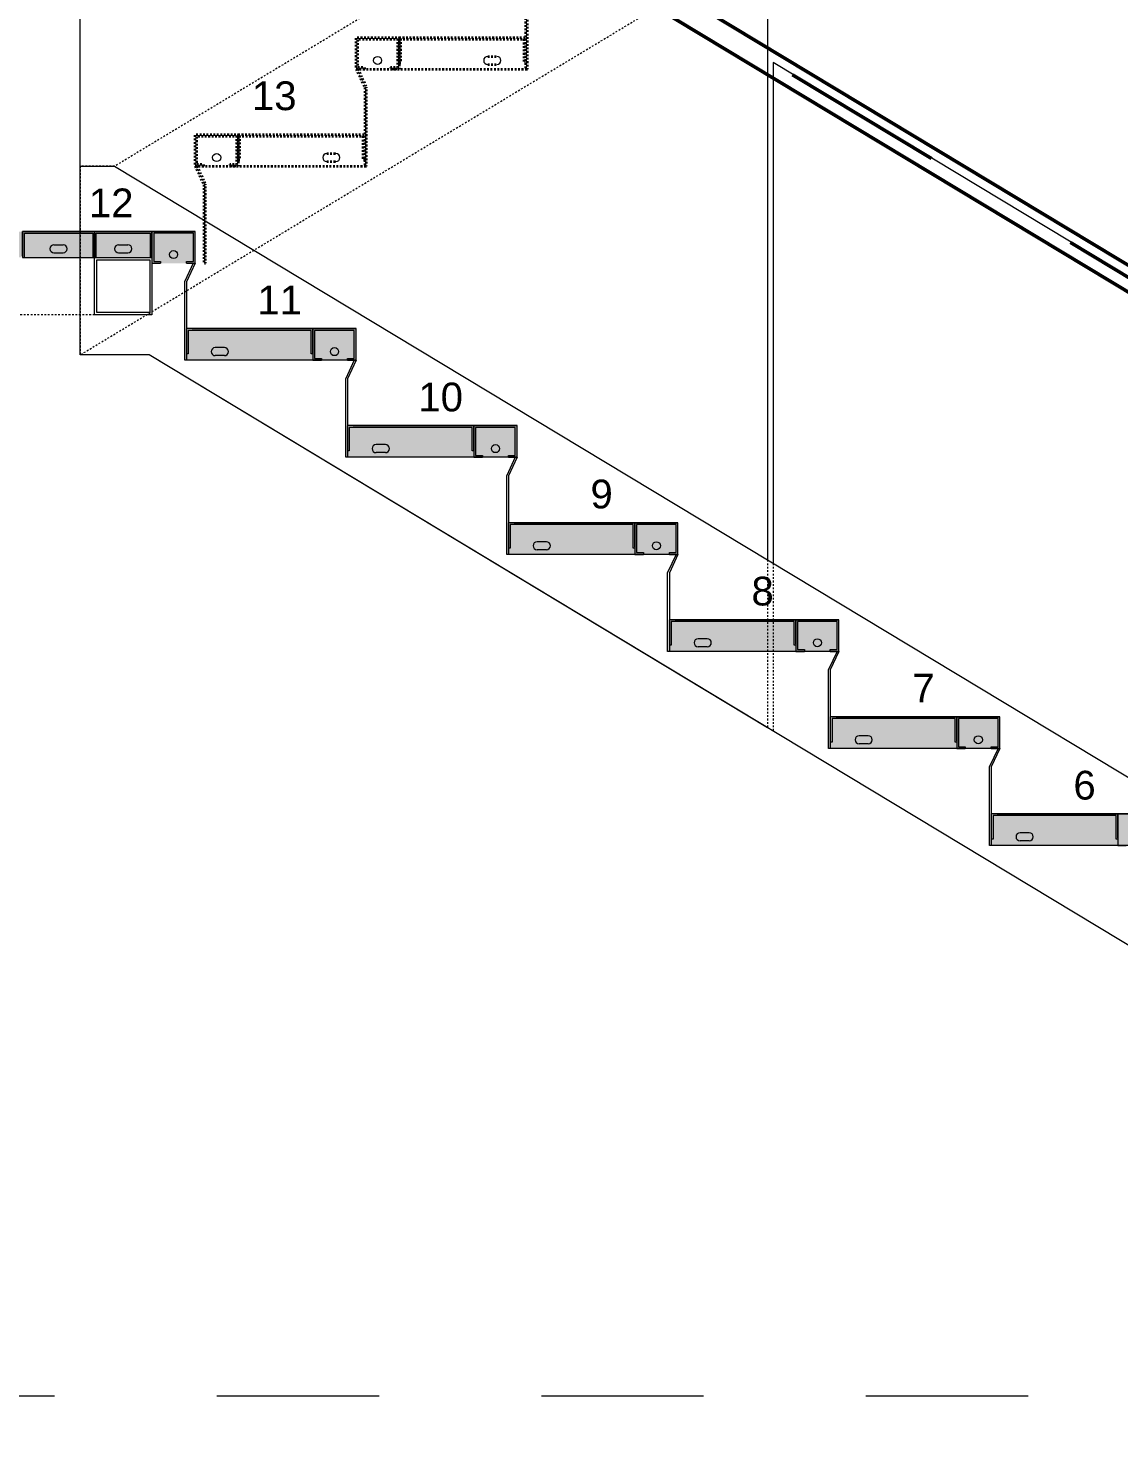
# Model space of a CAD drawing. Header units: millimetres. Extents: x -48147 to 1468943, y -496296 to 18123.
# Drawn here: x 1417504 to 1419400, y -491386 to -488918 of the extents above; entities that cross this region are included whole.
import ezdxf
from ezdxf.enums import TextEntityAlignment as Align

# ---------------------------------------------------------------- set-up
doc = ezdxf.new("R2010")
doc.units = ezdxf.units.MM
doc.header["$MEASUREMENT"] = 0
for name, pattern in [('3MM-HIDDEN', [6, 3, -3]), ('Dashed', [2822.222233, 1411.111116, -1411.111116]), ('Double Dashed', [1093.611073, 529.166651, -211.666656, 141.111112, -211.666656]), ('Wipeout_Contour', [1000, 0, -1000])]:
    doc.linetypes.add(name, pattern=pattern)
for name, color, linetype, lineweight, true_color in [('0_Pen_No__105', 7, 'Continuous', 15, 0xa6a6a6), ('A-230-M_FLOOR.IFC Import_Pen_No__109', 7, 'Continuous', 15, 0xa6a6a6), ('A-230-M_FLOOR.IFC Import_Pen_No__29', 7, 'Continuous', 50, 0x2a2a2a), ('A-30-M_Stair_Pen_No__82', 7, 'Continuous', 20, 0xaaaaaa), ('New_A-15-MG_Structural_Grid_Phase_2_Pen_No__222', 7, 'Continuous', 13, 0x65af33)]:
    doc.layers.add(name, color=color, linetype=linetype, lineweight=lineweight, true_color=true_color)
for name, color, linetype, lineweight in [('A-20-M_Floor_Slab_Pen_No__101', 252, 'Continuous', 15), ('A-20-M_Floor_Slab_Pen_No__121', 255, 'Continuous', 0), ('A-30-M_Stair_Pen_No__1', 7, 'Continuous', 13), ('A-30-M_Stair_Pen_No__22', 8, 'Continuous', 50), ('New_A-25-M_Wall_Int_Pen_No__87', 8, 'Continuous', 20), ('New_A-30-M_Stair_Pen_No__1', 7, 'Continuous', 13), ('New_A-30-M_Stair_Pen_No__141', 255, 'Continuous', 0), ('New_A-30-M_Stair_Pen_No__160', 5, 'Continuous', 200), ('New_A-30-M_Stair_Pen_No__171', 1, 'Continuous', 5), ('New_A-30-M_Stair_Pen_No__192', 7, 'Continuous', 13), ('New_A-30-M_Stair_Pen_No__42', 8, 'Continuous', 35), ('S-280-M_STRUCT_FRAME.IFC Import_Pen_No__1', 7, 'Continuous', 13), ('S-280-M_STRUCT_FRAME.IFC Import_Pen_No__160', 5, 'Continuous', 200)]:
    doc.layers.add(name, color=color, linetype=linetype, lineweight=lineweight)
for name, color, linetype in [('A-230-M_FLOOR.IFC Import', 7, 'Continuous'), ('A-95-P_Drawing', 7, 'Continuous'), ('New_A-15-MG_Structural_Grid_Phase_2', 7, 'Continuous'), ('New_A-25-M_Wall_Int', 7, 'Continuous'), ('New_A-30-M_Stair', 7, 'Continuous'), ('S-280-M_STRUCT_FRAME.IFC Import', 7, 'Continuous')]:
    doc.layers.add(name, color=color, linetype=linetype)
doc.styles.add('GENERATED_STYLE_2', font='')
doc.styles.get('GENERATED_STYLE_2').set_extended_font_data('Swis721 BT')

# ---------------------------------------------------------------- blocks, each defined once
blk = doc.blocks.new('Section Elem_299_1', base_point=(1411454.5, -491295.5))
at = {"color": 254, "linetype": 'Wipeout_Contour', "lineweight": 0, "ltscale": 5994134.799866906}
blk.add_wipeout([(1417521.9, -488370.7), (1415610.4, -488370.7), (1415610.4, -489265.8), (1417521.9, -489265.8)], dxfattribs=at).dxf.layer = 'New_A-30-M_Stair'
at = {"color": 254, "linetype": 'Wipeout_Contour', "lineweight": 0, "ltscale": 6005841.278053512}
blk.add_wipeout([(1419481.9, -489383.2), (1419201.9, -489214.5), (1419201.9, -490109.5), (1419481.9, -490278.3)], dxfattribs=at).dxf.layer = 'New_A-30-M_Stair'
at = {"color": 254, "linetype": 'Wipeout_Contour', "lineweight": 0, "ltscale": 8997743.928284839}
blk.add_wipeout([(1417509.3, -489343.6), (1417507.1, -489349), (1417507.1, -489557.6), (1417521.9, -489557.6), (1417521.9, -489341.4), (1417514.7, -489341.4)], dxfattribs=at).dxf.layer = 'New_A-30-M_Stair'
at = {"color": 254, "linetype": 'Wipeout_Contour', "lineweight": 0, "ltscale": 6006712.930067345}
blk.add_wipeout([(1419201.9, -490343), (1419201.9, -490401.4), (1419481.9, -490570.1), (1419481.9, -490343)], dxfattribs=at).dxf.layer = 'New_A-30-M_Stair'
at = {"color": 254, "linetype": 'Wipeout_Contour', "lineweight": 0, "ltscale": 11995867.35877579}
blk.add_wipeout([(1417521.9, -489265.8), (1417626.9, -489202.5), (1417634.9, -489197.6), (1417634.9, -488356.9), (1417634.9, -488356.8), (1417634.9, -488307.3), (1417798.4, -488204.1), (1417521.9, -488370.7)], dxfattribs=at).dxf.layer = 'New_A-30-M_Stair'
at = {"color": 254, "linetype": 'Wipeout_Contour', "lineweight": 0, "ltscale": 6004562.36819727}
blk.add_wipeout([(1419201.9, -489214.5), (1418921.9, -489045.7), (1418921.9, -489940.8), (1419201.9, -490109.5)], dxfattribs=at).dxf.layer = 'New_A-30-M_Stair'
at = {"color": 254, "linetype": 'Wipeout_Contour', "lineweight": 0, "ltscale": 8998062.202879142}
blk.add_wipeout([(1417577.1, -489341.4), (1417521.9, -489341.4), (1417521.9, -489557.6), (1417626.9, -489494.4), (1417626.9, -489330.5), (1417577.1, -489330.5)], dxfattribs=at).dxf.layer = 'New_A-30-M_Stair'
at = {"layer": 'New_A-30-M_Stair_Pen_No__1', "linetype": 'Continuous'}
blk.add_line((1417507.1, -489557.6), (1417521.9, -489557.6), dxfattribs=at)
at = {"color": 254, "linetype": 'Wipeout_Contour', "lineweight": 0, "ltscale": 6003283.470736679}
blk.add_wipeout([(1418921.9, -489045.7), (1418641.9, -488877), (1418641.9, -489772), (1418921.9, -489940.8)], dxfattribs=at).dxf.layer = 'New_A-30-M_Stair'
at = {"color": 254, "linetype": 'Wipeout_Contour', "lineweight": 0, "ltscale": 6005257.324313316}
blk.add_wipeout([(1419201.9, -489214.5), (1419481.9, -489383.2), (1419481.9, -489383.1), (1419201.9, -489214.4)], dxfattribs=at).dxf.layer = 'New_A-30-M_Stair'
at = {"color": 254, "linetype": 'Wipeout_Contour', "lineweight": 0, "ltscale": 5994721.827886933}
blk.add_wipeout([(1415610.4, -489270.5), (1417521.9, -489270.5), (1417521.9, -489265.8), (1415610.4, -489265.8)], dxfattribs=at).dxf.layer = 'New_A-30-M_Stair'
at = {"color": 254, "linetype": 'Wipeout_Contour', "lineweight": 0, "ltscale": 9009438.499392886}
blk.add_wipeout([(1419201.9, -490174.3), (1419211.9, -490174.3), (1419211.9, -490283), (1419481.9, -490283), (1419481.9, -490278.3), (1419201.9, -490109.5)], dxfattribs=at).dxf.layer = 'New_A-30-M_Stair'
at = {"color": 254, "linetype": 'Wipeout_Contour', "lineweight": 0, "ltscale": 6002004.58567966}
blk.add_wipeout([(1418641.9, -488877), (1418361.9, -488708.2), (1418361.9, -489603.3), (1418641.9, -489772)], dxfattribs=at).dxf.layer = 'New_A-30-M_Stair'
at = {"color": 254, "linetype": 'Wipeout_Contour', "lineweight": 0, "ltscale": 6003978.491334449}
blk.add_wipeout([(1418921.9, -489045.7), (1419201.9, -489214.5), (1419201.9, -489214.4), (1418921.9, -489045.6)], dxfattribs=at).dxf.layer = 'New_A-30-M_Stair'
at = {"color": 254, "linetype": 'Wipeout_Contour', "lineweight": 0, "ltscale": 9007520.009469448}
blk.add_wipeout([(1418921.9, -489940.8), (1418921.9, -490005.5), (1418931.9, -490005.5), (1418931.9, -490114.3), (1419201.9, -490114.3), (1419201.9, -490109.5)], dxfattribs=at).dxf.layer = 'New_A-30-M_Stair'
at = {"color": 254, "linetype": 'Wipeout_Contour', "lineweight": 0, "ltscale": 6005433.905569986}
blk.add_wipeout([(1418921.9, -490174.3), (1418921.9, -490232.6), (1419201.9, -490401.4), (1419201.9, -490174.3)], dxfattribs=at).dxf.layer = 'New_A-30-M_Stair'
at = {"layer": 'New_A-30-M_Stair_Pen_No__160', "linetype": 'Continuous', "lineweight": 0, "true_color": 0x00007f}
for points in [[(1419201.9, -490283), (1419211.9, -490283), (1419211.9, -490174.3), (1419201.9, -490174.3)], [(1419201.9, -490343), (1419481.9, -490343), (1419481.9, -490283), (1419201.9, -490283)]]:
    blk.add_hatch(color=176, dxfattribs=at).paths.add_polyline_path(points)
at = {"layer": 'New_A-30-M_Stair_Pen_No__1', "linetype": 'Continuous'}
for p, q in [((1419481.9, -489383.1), (1419201.9, -489214.4)), ((1419481.9, -490278.3), (1419201.9, -490109.5)), ((1419481.9, -490570.1), (1419201.9, -490401.4))]:
    blk.add_line(p, q, dxfattribs=at)
at = {"layer": 'New_A-30-M_Stair_Pen_No__141', "linetype": 'Continuous'}
for p in [(1419211.9, -490174.3), (1419481.9, -490283)]:
    blk.add_line(p, (1419211.9, -490283), dxfattribs=at)
at = {"layer": 'New_A-30-M_Stair_Pen_No__141', "linetype": 'Continuous', "flags": 128}
for points in [[(1419201.9, -490114.3), (1419201.9, -490174.3), (1419201.9, -490283), (1419201.9, -490343)], [(1419491.9, -490343), (1419481.9, -490343), (1419201.9, -490343)]]:
    blk.add_lwpolyline(points, dxfattribs=at)
at = {"color": 254, "linetype": 'Wipeout_Contour', "lineweight": 0, "ltscale": 6000725.713057533}
blk.add_wipeout([(1418081.9, -489434.5), (1418361.9, -489603.3), (1418361.9, -488708.2), (1418081.9, -488539.5)], dxfattribs=at).dxf.layer = 'New_A-30-M_Stair'
at = {"color": 254, "linetype": 'Wipeout_Contour', "lineweight": 0, "ltscale": 6002699.670785192}
blk.add_wipeout([(1418641.9, -488877), (1418921.9, -489045.7), (1418921.9, -489045.6), (1418641.9, -488876.9)], dxfattribs=at).dxf.layer = 'New_A-30-M_Stair'
at = {"color": 254, "linetype": 'Wipeout_Contour', "lineweight": 0, "ltscale": 9005601.538092155}
blk.add_wipeout([(1418641.9, -489772), (1418641.9, -489836.8), (1418651.9, -489836.8), (1418651.9, -489945.5), (1418921.9, -489945.5), (1418921.9, -489940.8)], dxfattribs=at).dxf.layer = 'New_A-30-M_Stair'
at = {"color": 254, "linetype": 'Wipeout_Contour', "lineweight": 0, "ltscale": 6004154.893417635}
blk.add_wipeout([(1418641.9, -490005.5), (1418641.9, -490063.9), (1418921.9, -490232.6), (1418921.9, -490005.5)], dxfattribs=at).dxf.layer = 'New_A-30-M_Stair'
at = {"layer": 'New_A-30-M_Stair_Pen_No__160', "linetype": 'Continuous', "lineweight": 0, "true_color": 0x00007f}
for points in [[(1418921.9, -490114.3), (1418931.9, -490114.3), (1418931.9, -490005.5), (1418921.9, -490005.5)], [(1418921.9, -490174.3), (1419201.9, -490174.3), (1419201.9, -490114.3), (1418921.9, -490114.3)]]:
    blk.add_hatch(color=176, dxfattribs=at).paths.add_polyline_path(points)
at = {"layer": 'New_A-30-M_Stair_Pen_No__1', "linetype": 'Continuous'}
for p, q in [((1418921.9, -489045.6), (1418641.9, -488876.9)), ((1419201.9, -489214.4), (1418921.9, -489045.6)), ((1419201.9, -490109.5), (1418921.9, -489940.8)), ((1419201.9, -490401.4), (1418921.9, -490232.6))]:
    blk.add_line(p, q, dxfattribs=at)
at = {"layer": 'New_A-30-M_Stair_Pen_No__141', "linetype": 'Continuous'}
for p in [(1418931.9, -490005.5), (1419201.9, -490114.3)]:
    blk.add_line(p, (1418931.9, -490114.3), dxfattribs=at)
at = {"layer": 'New_A-30-M_Stair_Pen_No__141', "linetype": 'Continuous', "flags": 128}
for points in [[(1418921.9, -489945.5), (1418921.9, -490005.5), (1418921.9, -490114.3), (1418921.9, -490174.3)], [(1419211.9, -490174.3), (1419201.9, -490174.3), (1418921.9, -490174.3)]]:
    blk.add_lwpolyline(points, dxfattribs=at)
at = {"color": 254, "linetype": 'Wipeout_Contour', "lineweight": 0, "ltscale": 5999446.852808069}
blk.add_wipeout([(1418081.9, -488539.5), (1417801.9, -488370.7), (1417801.9, -489265.8), (1418081.9, -489434.5)], dxfattribs=at).dxf.layer = 'New_A-30-M_Stair'
at = {"color": 254, "linetype": 'Wipeout_Contour', "lineweight": 0, "ltscale": 9003683.085272852}
blk.add_wipeout([(1418361.9, -489668), (1418371.9, -489668), (1418371.9, -489776.8), (1418641.9, -489776.8), (1418641.9, -489772), (1418361.9, -489603.3)], dxfattribs=at).dxf.layer = 'New_A-30-M_Stair'
at = {"color": 254, "linetype": 'Wipeout_Contour', "lineweight": 0, "ltscale": 6002875.893618182}
blk.add_wipeout([(1418361.9, -489836.8), (1418361.9, -489895.1), (1418641.9, -490063.9), (1418641.9, -489836.8)], dxfattribs=at).dxf.layer = 'New_A-30-M_Stair'
at = {"layer": 'New_A-30-M_Stair_Pen_No__160', "linetype": 'Continuous', "lineweight": 0, "true_color": 0x00007f}
for points in [[(1418641.9, -489945.5), (1418651.9, -489945.5), (1418651.9, -489836.8), (1418641.9, -489836.8)], [(1418641.9, -490005.5), (1418921.9, -490005.5), (1418921.9, -489945.5), (1418641.9, -489945.5)]]:
    blk.add_hatch(color=176, dxfattribs=at).paths.add_polyline_path(points)
at = {"layer": 'New_A-30-M_Stair_Pen_No__1', "linetype": 'Continuous'}
for p, q in [((1418921.9, -489940.8), (1418641.9, -489772)), ((1418921.9, -490232.6), (1418641.9, -490063.9))]:
    blk.add_line(p, q, dxfattribs=at)
at = {"layer": 'New_A-30-M_Stair_Pen_No__141', "linetype": 'Continuous'}
for p in [(1418651.9, -489836.8), (1418921.9, -489945.5)]:
    blk.add_line(p, (1418651.9, -489945.5), dxfattribs=at)
at = {"layer": 'New_A-30-M_Stair_Pen_No__141', "linetype": 'Continuous', "flags": 128}
for points in [[(1418641.9, -489776.8), (1418641.9, -489836.8), (1418641.9, -489945.5), (1418641.9, -490005.5)], [(1418931.9, -490005.5), (1418921.9, -490005.5), (1418641.9, -490005.5)]]:
    blk.add_lwpolyline(points, dxfattribs=at)
at = {"color": 254, "linetype": 'Wipeout_Contour', "lineweight": 0, "ltscale": 5998526.410438105}
blk.add_wipeout([(1417653.3, -489265.8), (1417801.9, -489265.8), (1417801.9, -488370.7), (1417653.3, -488370.7)], dxfattribs=at).dxf.layer = 'New_A-30-M_Stair'
at = {"color": 254, "linetype": 'Wipeout_Contour', "lineweight": 0, "ltscale": 9001764.651007919}
blk.add_wipeout([(1418081.9, -489499.3), (1418091.9, -489499.3), (1418091.9, -489608), (1418361.9, -489608), (1418361.9, -489603.3), (1418081.9, -489434.5)], dxfattribs=at).dxf.layer = 'New_A-30-M_Stair'
at = {"color": 254, "linetype": 'Wipeout_Contour', "lineweight": 0, "ltscale": 6001596.906192219}
blk.add_wipeout([(1418081.9, -489668), (1418081.9, -489726.4), (1418361.9, -489895.1), (1418361.9, -489668)], dxfattribs=at).dxf.layer = 'New_A-30-M_Stair'
at = {"layer": 'New_A-30-M_Stair_Pen_No__160', "linetype": 'Continuous', "lineweight": 0, "true_color": 0x00007f}
for points in [[(1418361.9, -489776.8), (1418371.9, -489776.8), (1418371.9, -489668), (1418361.9, -489668)], [(1418361.9, -489836.8), (1418641.9, -489836.8), (1418641.9, -489776.8), (1418361.9, -489776.8)]]:
    blk.add_hatch(color=176, dxfattribs=at).paths.add_polyline_path(points)
at = {"layer": 'New_A-30-M_Stair_Pen_No__1', "linetype": 'Continuous'}
for p, q in [((1418641.9, -489772), (1418361.9, -489603.3)), ((1418641.9, -490063.9), (1418361.9, -489895.1))]:
    blk.add_line(p, q, dxfattribs=at)
at = {"layer": 'New_A-30-M_Stair_Pen_No__141', "linetype": 'Continuous'}
for p in [(1418371.9, -489668), (1418641.9, -489776.8)]:
    blk.add_line(p, (1418371.9, -489776.8), dxfattribs=at)
at = {"layer": 'New_A-30-M_Stair_Pen_No__141', "linetype": 'Continuous', "flags": 128}
for points in [[(1418361.9, -489608), (1418361.9, -489668), (1418361.9, -489776.8), (1418361.9, -489836.8)], [(1418651.9, -489836.8), (1418641.9, -489836.8), (1418361.9, -489836.8)]]:
    blk.add_lwpolyline(points, dxfattribs=at)
at = {"color": 254, "linetype": 'Wipeout_Contour', "lineweight": 0, "ltscale": 7497906.793094684}
blk.add_wipeout([(1417634.9, -489251.9), (1417651.3, -489265.8), (1417653.3, -489265.8), (1417653.3, -488370.7), (1417634.9, -488356.9)], dxfattribs=at).dxf.layer = 'New_A-30-M_Stair'
at = {"color": 254, "linetype": 'Wipeout_Contour', "lineweight": 0, "ltscale": 8999846.23531139}
blk.add_wipeout([(1417801.9, -489265.8), (1417801.9, -489330.5), (1417811.9, -489330.5), (1417811.9, -489439.3), (1418081.9, -489439.3), (1418081.9, -489434.5)], dxfattribs=at).dxf.layer = 'New_A-30-M_Stair'
at = {"color": 254, "linetype": 'Wipeout_Contour', "lineweight": 0, "ltscale": 6000317.931109568}
blk.add_wipeout([(1417801.9, -489499.3), (1417801.9, -489557.6), (1418081.9, -489726.4), (1418081.9, -489499.3)], dxfattribs=at).dxf.layer = 'New_A-30-M_Stair'
at = {"layer": 'New_A-30-M_Stair_Pen_No__160', "linetype": 'Continuous', "lineweight": 0, "true_color": 0x00007f}
for points in [[(1418081.9, -489608), (1418091.9, -489608), (1418091.9, -489499.3), (1418081.9, -489499.3)], [(1418081.9, -489668), (1418361.9, -489668), (1418361.9, -489608), (1418081.9, -489608)]]:
    blk.add_hatch(color=176, dxfattribs=at).paths.add_polyline_path(points)
at = {"layer": 'New_A-30-M_Stair_Pen_No__1', "linetype": 'Continuous'}
for p, q in [((1418361.9, -489603.3), (1418081.9, -489434.5)), ((1418361.9, -489895.1), (1418081.9, -489726.4))]:
    blk.add_line(p, q, dxfattribs=at)
at = {"layer": 'New_A-30-M_Stair_Pen_No__141', "linetype": 'Continuous'}
for p in [(1418091.9, -489499.3), (1418361.9, -489608)]:
    blk.add_line(p, (1418091.9, -489608), dxfattribs=at)
at = {"layer": 'New_A-30-M_Stair_Pen_No__141', "linetype": 'Continuous', "flags": 128}
for points in [[(1418081.9, -489439.3), (1418081.9, -489499.3), (1418081.9, -489608), (1418081.9, -489668)], [(1418371.9, -489668), (1418361.9, -489668), (1418081.9, -489668)]]:
    blk.add_lwpolyline(points, dxfattribs=at)
at = {"color": 254, "linetype": 'Wipeout_Contour', "lineweight": 0, "ltscale": 7498190.816415628}
blk.add_wipeout([(1417521.9, -489265.8), (1417521.9, -489270.5), (1417626.9, -489270.5), (1417626.9, -489251.9), (1417626.9, -489202.5)], dxfattribs=at).dxf.layer = 'New_A-30-M_Stair'
at = {"color": 254, "linetype": 'Wipeout_Contour', "lineweight": 0, "ltscale": 5999106.627694636}
blk.add_wipeout([(1417649.9, -489265.8), (1417649.9, -489270.5), (1417801.9, -489270.5), (1417801.9, -489265.8)], dxfattribs=at).dxf.layer = 'New_A-30-M_Stair'
at = {"color": 254, "linetype": 'Wipeout_Contour', "lineweight": 0, "ltscale": 5999336.272249101}
blk.add_wipeout([(1417649.9, -489557.6), (1417801.9, -489557.6), (1417801.9, -489330.5), (1417649.9, -489330.5)], dxfattribs=at).dxf.layer = 'New_A-30-M_Stair'
at = {"layer": 'New_A-30-M_Stair_Pen_No__160', "linetype": 'Continuous', "lineweight": 0, "true_color": 0x00007f}
for points in [[(1417801.9, -489439.3), (1417811.9, -489439.3), (1417811.9, -489330.5), (1417801.9, -489330.5)], [(1417801.9, -489499.3), (1418081.9, -489499.3), (1418081.9, -489439.3), (1417801.9, -489439.3)]]:
    blk.add_hatch(color=176, dxfattribs=at).paths.add_polyline_path(points)
at = {"layer": 'New_A-30-M_Stair_Pen_No__1', "linetype": 'Continuous'}
for p, q in [((1415610.4, -489265.8), (1417521.9, -489265.8)), ((1418081.9, -489434.5), (1417801.9, -489265.8)), ((1418081.9, -489726.4), (1417801.9, -489557.6))]:
    blk.add_line(p, q, dxfattribs=at)
at = {"layer": 'New_A-30-M_Stair_Pen_No__141', "linetype": 'Continuous'}
for p in [(1417811.9, -489330.5), (1418081.9, -489439.3)]:
    blk.add_line(p, (1417811.9, -489439.3), dxfattribs=at)
at = {"layer": 'New_A-30-M_Stair_Pen_No__141', "linetype": 'Continuous', "flags": 128}
for points in [[(1417801.9, -489270.5), (1417801.9, -489330.5), (1417801.9, -489439.3), (1417801.9, -489499.3)], [(1418091.9, -489499.3), (1418081.9, -489499.3), (1417801.9, -489499.3)]]:
    blk.add_lwpolyline(points, dxfattribs=at)
at = {"color": 254, "linetype": 'Wipeout_Contour', "lineweight": 0, "ltscale": 4499068.495898591}
blk.add_wipeout([(1417651.3, -489265.8), (1417634.9, -489251.9), (1417626.9, -489251.9)], dxfattribs=at).dxf.layer = 'New_A-30-M_Stair'
at = {"color": 254, "linetype": 'Wipeout_Contour', "lineweight": 0, "ltscale": 5999000.889221357}
blk.add_wipeout([(1417626.9, -489543.8), (1417649.9, -489557.6), (1417649.9, -489330.5), (1417626.9, -489330.5)], dxfattribs=at).dxf.layer = 'New_A-30-M_Stair'
at = {"layer": 'New_A-30-M_Stair_Pen_No__1', "linetype": 'Continuous'}
for p, q in [((1417626.9, -489543.8), (1417626.9, -489330.5)), ((1417521.9, -489557.6), (1417626.9, -489494.4)), ((1417649.9, -489557.6), (1417626.9, -489543.8)), ((1417801.9, -489557.6), (1417649.9, -489557.6))]:
    blk.add_line(p, q, dxfattribs=at)
at = {"layer": 'New_A-30-M_Stair_Pen_No__141', "linetype": 'Continuous', "flags": 128}
blk.add_lwpolyline([(1417811.9, -489330.5), (1417801.9, -489330.5), (1417577.1, -489330.5)], dxfattribs=at)
at = {"color": 254, "linetype": 'Wipeout_Contour', "lineweight": 0, "ltscale": 4499086.945975622}
blk.add_wipeout([(1417651.3, -489265.8), (1417626.9, -489251.9), (1417649.9, -489265.8)], dxfattribs=at).dxf.layer = 'New_A-30-M_Stair'
at = {"color": 254, "linetype": 'Wipeout_Contour', "lineweight": 0, "ltscale": 5998771.493933413}
blk.add_wipeout([(1417649.9, -489265.8), (1417626.9, -489251.9), (1417626.9, -489270.5), (1417649.9, -489270.5)], dxfattribs=at).dxf.layer = 'New_A-30-M_Stair'
at = {"layer": 'New_A-30-M_Stair_Pen_No__160', "linetype": 'Continuous', "lineweight": 0, "true_color": 0x00007f}
blk.add_hatch(color=176, dxfattribs=at).paths.add_polyline_path([(1415601.9, -489330.5), (1417801.9, -489330.5), (1417801.9, -489270.5), (1415601.9, -489270.5)])
at = {"layer": 'New_A-30-M_Stair_Pen_No__1', "linetype": 'Continuous'}
blk.add_line((1417801.9, -489265.8), (1417649.9, -489265.8), dxfattribs=at)
at = {"layer": 'New_A-30-M_Stair_Pen_No__141', "linetype": 'Continuous'}
blk.add_line((1417801.9, -489270.5), (1415601.9, -489270.5), dxfattribs=at)
at = {"color": 254, "linetype": 'Wipeout_Contour', "lineweight": 0, "ltscale": 4499015.56033836}
blk.add_wipeout([(1417634.9, -489251.9), (1417634.9, -489202.5), (1417626.9, -489202.5)], dxfattribs=at).dxf.layer = 'New_A-30-M_Stair'
at = {"color": 254, "linetype": 'Wipeout_Contour', "lineweight": 0, "ltscale": 4499025.391419305}
blk.add_wipeout([(1417634.9, -489251.9), (1417626.9, -489202.5), (1417626.9, -489251.9)], dxfattribs=at).dxf.layer = 'New_A-30-M_Stair'
at = {"layer": 'New_A-30-M_Stair_Pen_No__1', "linetype": 'Continuous'}
for p, q in [((1417649.9, -489265.8), (1417626.9, -489251.9)), ((1417626.9, -489270.5), (1417626.9, -489251.9)), ((1417651.3, -489265.8), (1417634.9, -489251.9))]:
    blk.add_line(p, q, dxfattribs=at)
at = {"color": 254, "linetype": 'Wipeout_Contour', "lineweight": 0, "ltscale": 4498998.1920346}
blk.add_wipeout([(1417626.9, -489202.5), (1417634.9, -489202.5), (1417634.9, -489197.6)], dxfattribs=at).dxf.layer = 'New_A-30-M_Stair'
at = {"layer": 'New_A-30-M_Stair_Pen_No__1', "linetype": 'Continuous'}
for p, q in [((1417634.9, -489251.9), (1417634.9, -488356.9)), ((1417521.9, -489265.8), (1417626.9, -489202.5)), ((1417626.9, -489202.5), (1417634.9, -489197.6)), ((1417626.9, -489251.9), (1417626.9, -489202.5))]:
    blk.add_line(p, q, dxfattribs=at)
blk = doc.blocks.new('Section Elem_472_1', base_point=(1411454.5, -491295.5))
at = {"color": 254, "linetype": 'Wipeout_Contour', "lineweight": 0, "ltscale": 29991760.75003317}
blk.add_wipeout([(1415610.4, -491295.5), (1417801.9, -491295.5), (1417801.9, -489557.6), (1417649.9, -489557.6), (1417626.9, -489543.8), (1417626.9, -489494.4), (1417521.9, -489557.6), (1417507.1, -489557.6), (1417507.1, -489568), (1417509.3, -489573.4), (1417514.7, -489575.6), (1417577.1, -489575.6), (1417577.1, -489586.5), (1417430.7, -489586.5), (1417430.7, -489575.6), (1417493.2, -489575.6), (1417498.5, -489573.4), (1417500.8, -489568), (1417500.8, -489557.6), (1415610.4, -489557.6)], dxfattribs=at).dxf.layer = 'New_A-25-M_Wall_Int'
at = {"layer": 'New_A-25-M_Wall_Int_Pen_No__87', "linetype": 'Continuous'}
blk.add_line((1417801.9, -489557.6), (1417801.9, -491295.5), dxfattribs=at)
blk = doc.blocks.new('Section Elem_506_1', base_point=(1411454.5, -491295.5))
at = {"color": 254, "linetype": 'Wipeout_Contour', "lineweight": 0, "ltscale": 4503690.686686108}
blk.add_wipeout([(1420685.5, -491295.5), (1417801.9, -489557.6), (1417801.9, -491295.5)], dxfattribs=at).dxf.layer = 'New_A-25-M_Wall_Int'
at = {"color": 254, "linetype": 'Wipeout_Contour', "lineweight": 0, "ltscale": 18038000.64967246}
blk.add_wipeout([(1418910.9, -488720.5), (1418646.7, -488879.8), (1420956.9, -490272.1), (1420956.9, -490272.2), (1420956.9, -491171.9), (1420956.9, -491172), (1420881.9, -491126.8), (1420881.9, -491186.8), (1420891.9, -491186.8), (1420891.9, -491295.5), (1422974.6, -491295.5), (1422974.6, -488720.5)], dxfattribs=at).dxf.layer = 'New_A-25-M_Wall_Int'
blk = doc.blocks.new('Section Elem_677_1', base_point=(1411454.5, -491295.5))
at = {"layer": 'S-280-M_STRUCT_FRAME.IFC Import_Pen_No__160', "linetype": 'Continuous', "lineweight": 0, "true_color": 0x00007f}
blk.add_hatch(color=176, dxfattribs=at).paths.add_polyline_path([(1417430.7, -489586.5), (1417577.1, -489586.5), (1417577.1, -489575.6), (1417514.7, -489575.6), (1417509.3, -489573.4), (1417507.1, -489568), (1417507.1, -489349), (1417509.3, -489343.6), (1417514.7, -489341.4), (1417577.1, -489341.4), (1417577.1, -489330.5), (1417430.7, -489330.5), (1417430.7, -489341.4), (1417493.2, -489341.4), (1417498.5, -489343.6), (1417500.8, -489349), (1417500.8, -489568), (1417498.5, -489573.4), (1417493.2, -489575.6), (1417430.7, -489575.6)])
at = {"layer": 'S-280-M_STRUCT_FRAME.IFC Import_Pen_No__1', "linetype": 'Continuous'}
for p, q in [((1417430.7, -489330.5), (1417430.7, -489341.4)), ((1417577.1, -489330.5), (1417430.7, -489330.5)), ((1417577.1, -489330.5), (1417577.1, -489341.4)), ((1417430.7, -489575.6), (1417430.7, -489586.5)), ((1417577.1, -489575.6), (1417577.1, -489586.5)), ((1417577.1, -489586.5), (1417430.7, -489586.5))]:
    blk.add_line(p, q, dxfattribs=at)
at = {"layer": 'S-280-M_STRUCT_FRAME.IFC Import_Pen_No__1', "linetype": 'Continuous', "flags": 128}
for points in [[(1417498.5, -489343.6), (1417493.2, -489341.4), (1417430.7, -489341.4)], [(1417498.5, -489343.6), (1417500.8, -489349), (1417500.8, -489568), (1417498.5, -489573.4)], [(1417509.3, -489343.6), (1417507.1, -489349), (1417507.1, -489568), (1417509.3, -489573.4)], [(1417577.1, -489341.4), (1417514.7, -489341.4), (1417509.3, -489343.6)], [(1417498.5, -489573.4), (1417493.2, -489575.6), (1417430.7, -489575.6)], [(1417509.3, -489573.4), (1417514.7, -489575.6), (1417577.1, -489575.6)]]:
    blk.add_lwpolyline(points, dxfattribs=at)
blk = doc.blocks.new('Section Elem_704_1', base_point=(1411454.5, -491295.5))
at = {"color": 254, "linetype": 'Wipeout_Contour', "lineweight": 0, "ltscale": 6016669.249559595}
blk.add_wipeout([(1431681.6, -491545.5), (1431681.6, -491295.5), (1411566.1, -491295.5), (1411566.1, -491545.5)], dxfattribs=at).dxf.layer = 'A-230-M_FLOOR.IFC Import'
at = {"layer": 'A-230-M_FLOOR.IFC Import_Pen_No__109', "linetype": 'Continuous'}
h = blk.add_hatch(dxfattribs=at)
h.set_pattern_fill('Lightweight_Concrete_0001', color=256, style=0, pattern_type=2)
h.set_pattern_definition([(0, (1411454.5, -491295.5), (0, 779.423), [48.75, -401.25]), (0, (1411679.5, -490905.8), (0, 779.423), [48.75, -401.25]), (60, (1411454.5, -491295.5), (-675, 389.71), [48.75, -401.25]), (60, (1411904.5, -491295.5), (-675, 389.71), [48.75, -401.25]), (120, (1411503.2, -491295.5), (675, 389.71), [48.75, -401.25]), (120, (1411953.2, -491295.5), (675, 389.71), [48.75, -401.25]), (0, (1411454.48, -491220.52), (0, 150), [0, -150, 0, -225]), (45, (1411529.48, -491220.52), (-106.066, 106.066), [0, -112.5, 0, -187.5])])
h.paths.add_polyline_path([(1431681.6, -491545.5), (1431681.6, -491295.5), (1411566.1, -491295.5), (1411566.1, -491545.5)])
at = {"layer": 'A-230-M_FLOOR.IFC Import_Pen_No__29', "linetype": 'Continuous'}
blk.add_line((1420881.9, -491295.5), (1415593.9, -491295.5), dxfattribs=at)
blk = doc.blocks.new('Standard grid marker[3]_1', base_point=(1418282.9, -469890.9))
at = {"layer": 'New_A-15-MG_Structural_Grid_Phase_2_Pen_No__222', "linetype": 'Double Dashed'}
blk.add_line((1418282.9, -470890.9), (1418282.9, -494295.5), dxfattribs=at)
at = {"layer": 'New_A-15-MG_Structural_Grid_Phase_2_Pen_No__222', "style": 'GENERATED_STYLE_2'}
for tag, p in [('AC_MarkerText_1_0', (1418282.9, -469354.1)), ('AC_MarkerText_1_1', (1418282.9, -495758.7))]:
    blk.add_attdef(tag, text='', height=350, rotation=360, dxfattribs=at).set_placement(p, align=Align.MIDDLE_CENTER)
blk = doc.blocks.new('S-34 Building Section_STORY_MARKER', base_point=(1411454.5, -491295.5))
at = {"layer": '0_Pen_No__105', "linetype": 'Dashed', "ltscale": 0.2}
blk.add_line((1387916.2, -491295.5), (1445948.4, -491295.5), dxfattribs=at)

msp = doc.modelspace()

# ---------------------------------------------------------------- block references
at = {"layer": 'New_A-30-M_Stair'}
msp.add_blockref('Section Elem_299_1', (1411454.5, -491295.5), dxfattribs=at)

# ---------------------------------------------------------------- next in the draw order: block references
at = {"layer": 'New_A-25-M_Wall_Int'}
msp.add_blockref('Section Elem_472_1', (1411454.5, -491295.5), dxfattribs=at)

# ---------------------------------------------------------------- next in the draw order: block references
msp.add_blockref('Section Elem_506_1', (1411454.5, -491295.5), dxfattribs=at)
at = {"layer": 'S-280-M_STRUCT_FRAME.IFC Import'}
msp.add_blockref('Section Elem_677_1', (1411454.5, -491295.5), dxfattribs=at)

# ---------------------------------------------------------------- next in the draw order: block references
at = {"layer": 'A-230-M_FLOOR.IFC Import'}
msp.add_blockref('Section Elem_704_1', (1411454.5, -491295.5), dxfattribs=at)

# ---------------------------------------------------------------- next in the draw order: hatches: boundary and pattern name
at = {"layer": 'A-20-M_Floor_Slab_Pen_No__121', "linetype": 'Continuous'}
msp.add_hatch(color=256, dxfattribs=at).paths.add_polyline_path([(1415593.9, -472397), (1421166, -472397), (1421166, -488695.5), (1418894.6, -488695.5), (1418894.6, -491288.4), (1415593.9, -491288.4)])

# ---------------------------------------------------------------- next in the draw order: block references
at = {"layer": 'New_A-15-MG_Structural_Grid_Phase_2', "color": 8, "linetype": 'Continuous', "lineweight": 15}
msp.add_blockref('Standard grid marker[3]_1', (1418282.9, -469890.9), dxfattribs=at)

# ---------------------------------------------------------------- next in the draw order: wipeouts: each hides what was drawn before it
at = {"color": 254, "linetype": 'Wipeout_Contour', "lineweight": 0, "ltscale": 5993244.109054232}
msp.add_wipeout([(1415048.3, -470752.6), (1422292.3, -470752.6), (1422292.3, -492986.9), (1415048.3, -492986.9)], dxfattribs=at).dxf.layer = 'A-95-P_Drawing'

# ---------------------------------------------------------------- next in the draw order: hatches: boundary and pattern name
at = {"layer": 'A-20-M_Floor_Slab_Pen_No__101', "linetype": 'Continuous'}
for points in [[(1417793.9, -489270.9), (1415593.9, -489270.9), (1415593.9, -489315.9), (1417718.9, -489315.9), (1417718.9, -489325.9), (1417793.9, -489325.9)], [(1418073.9, -489439.7), (1417775.9, -489439.7), (1417775.9, -489494.7), (1418073.9, -489494.7)], [(1418353.9, -489608.4), (1418055.9, -489608.4), (1418055.9, -489663.4), (1418353.9, -489663.4)], [(1418633.9, -489777.2), (1418335.9, -489777.2), (1418335.9, -489832.2), (1418633.9, -489832.2)], [(1418913.9, -489945.9), (1418615.9, -489945.9), (1418615.9, -490000.9), (1418913.9, -490000.9)], [(1419193.9, -490114.7), (1418895.9, -490114.7), (1418895.9, -490169.7), (1419193.9, -490169.7)], [(1419473.9, -490283.4), (1419175.9, -490283.4), (1419175.9, -490338.4), (1419473.9, -490338.4)]]:
    msp.add_hatch(color=256, dxfattribs=at).paths.add_polyline_path(points)

# ---------------------------------------------------------------- next in the draw order: linework, layer by layer
at = {"layer": 'A-30-M_Stair_Pen_No__1', "linetype": 'Continuous', "flags": 128}
for points in [[(1417718.9, -489315.9), (1417718.9, -489415.9), (1417618.9, -489415.9), (1417618.9, -489315.9)], [(1417714.9, -489319.9), (1417714.9, -489411.9), (1417622.9, -489411.9), (1417622.9, -489319.9)]]:
    msp.add_lwpolyline(points, close=True, dxfattribs=at)
at = {"layer": 'A-30-M_Stair_Pen_No__1', "linetype": '3MM-HIDDEN', "flags": 128}
for points in [[(1418789.7, -489841.9), (1418789.7, -490133.8)], [(1418799.7, -489847.9), (1418799.7, -490139.8)]]:
    msp.add_lwpolyline(points, dxfattribs=at)
at = {"layer": 'A-30-M_Stair_Pen_No__22', "linetype": 'Continuous', "flags": 128}
for points in [[(1421013.2, -490291.2), (1417653.2, -488266.2)], [(1421002.1, -490331.2), (1417642.1, -488306.2)]]:
    msp.add_lwpolyline(points, dxfattribs=at)
at = {"layer": 'A-30-M_Stair_Pen_No__22', "linetype": 'Dashed', "ltscale": 0.2, "flags": 128}
msp.add_lwpolyline([(1421007.5, -490311.2), (1417654.4, -488286.2)], dxfattribs=at)
at = {"layer": 'A-30-M_Stair_Pen_No__82', "linetype": 'Continuous', "flags": 128}
for points in [[(1418789.7, -490133.8), (1417713.9, -489485.4), (1417593.9, -489485.4), (1417593.9, -488285.4), (1417655.9, -488285.4), (1418789.7, -487602.1), (1418789.7, -489841.9)], [(1419869.7, -490492.8), (1419869.7, -489622), (1418799.7, -488977.1), (1418799.7, -489847.9)], [(1420580.9, -491213.3), (1417713.9, -489485.4), (1417593.9, -489485.4), (1417593.9, -489157.4), (1417653.9, -489157.4), (1420948.7, -491143.1), (1420948.7, -491295.5)]]:
    msp.add_lwpolyline(points, dxfattribs=at)
at = {"layer": 'A-30-M_Stair_Pen_No__82', "linetype": '3MM-HIDDEN', "flags": 128}
for points in [[(1418789.7, -488472.9), (1417653.9, -489157.4), (1417593.9, -489157.4), (1417593.9, -489485.4), (1418789.7, -488764.8)], [(1417618.9, -489415.9), (1415693.9, -489415.9)]]:
    msp.add_lwpolyline(points, dxfattribs=at)
at = {"layer": 'New_A-30-M_Stair_Pen_No__192', "linetype": 'Continuous'}
for p, q in [((1417508.9, -489270.9), (1417793.9, -489270.9)), ((1417788.9, -489439.7), (1418073.9, -489439.7)), ((1418068.9, -489608.4), (1418353.9, -489608.4)), ((1418348.9, -489777.2), (1418633.9, -489777.2)), ((1418628.9, -489945.9), (1418913.9, -489945.9)), ((1418908.9, -490114.7), (1419193.9, -490114.7)), ((1419188.9, -490283.4), (1419473.9, -490283.4))]:
    msp.add_line(p, q, dxfattribs=at)
at = {"layer": 'New_A-30-M_Stair_Pen_No__192', "linetype": 'Continuous', "flags": 128}
for points in [[(1417618.9, -489315.9), (1417618.9, -489270.9), (1417493.9, -489270.9), (1417493.9, -489315.9)], [(1417718.9, -489315.9), (1417718.9, -489270.9), (1417618.9, -489270.9), (1417618.9, -489315.9)]]:
    msp.add_lwpolyline(points, close=True, dxfattribs=at)
for points in [[(1417493.9, -489312.9), (1417493.9, -489270.9), (1417618.9, -489270.9), (1417618.9, -489312.9)], [(1417493.9, -489315.9), (1417496.9, -489315.9), (1417496.9, -489273.9), (1417615.9, -489273.9), (1417615.9, -489315.9), (1417618.9, -489315.9)], [(1417618.9, -489315.9), (1417618.9, -489270.9), (1417718.9, -489270.9), (1417718.9, -489315.9)], [(1417618.9, -489315.9), (1417621.9, -489315.9), (1417621.9, -489273.9), (1417715.9, -489273.9), (1417715.9, -489315.9), (1417718.9, -489315.9)], [(1417778.9, -489325.9), (1417793.9, -489325.9), (1417793.9, -489270.9), (1417718.9, -489270.9), (1417718.9, -489325.9), (1417733.7, -489325.9)], [(1417778.9, -489325.9), (1417778.9, -489322.9), (1417790.9, -489322.9), (1417790.9, -489273.9), (1417721.9, -489273.9), (1417721.9, -489322.9), (1417733.7, -489322.9), (1417733.7, -489325.9)], [(1417548.4, -489293.9), (1417564.4, -489293.9)], [(1417548.4, -489307.9), (1417564.4, -489307.9)], [(1417660.9, -489293.9), (1417676.9, -489293.9)], [(1417660.9, -489307.9), (1417676.9, -489307.9)], [(1417790.6, -489325.9), (1417775.9, -489357.4)], [(1417793.9, -489325.9), (1417778.9, -489358.1)], [(1417778.9, -489358.1), (1417778.9, -489494.7), (1417775.9, -489494.7), (1417775.9, -489357.4)], [(1417998.9, -489481.7), (1417998.9, -489439.7), (1417778.9, -489439.7), (1417778.9, -489483.7)], [(1417998.9, -489483.7), (1417995.9, -489483.7), (1417995.9, -489442.7), (1417781.9, -489442.7), (1417781.9, -489483.7), (1417778.9, -489483.7)], [(1418058.9, -489494.7), (1418073.9, -489494.7), (1418073.9, -489439.7), (1417998.9, -489439.7), (1417998.9, -489494.7), (1418013.7, -489494.7)], [(1418058.9, -489494.7), (1418058.9, -489491.7), (1418070.9, -489491.7), (1418070.9, -489442.7), (1418001.9, -489442.7), (1418001.9, -489491.7), (1418013.7, -489491.7), (1418013.7, -489494.7)], [(1417844.9, -489472.7), (1417828.9, -489472.7)], [(1418073.9, -489494.7), (1417775.9, -489494.7)], [(1417844.9, -489486.7), (1417828.9, -489486.7)], [(1418070.6, -489494.7), (1418055.9, -489526.2)], [(1418073.9, -489494.7), (1418058.9, -489526.9)], [(1418058.9, -489526.9), (1418058.9, -489663.4), (1418055.9, -489663.4), (1418055.9, -489526.2)], [(1418278.9, -489650.4), (1418278.9, -489608.4), (1418058.9, -489608.4), (1418058.9, -489652.4)], [(1418278.9, -489652.4), (1418275.9, -489652.4), (1418275.9, -489611.4), (1418061.9, -489611.4), (1418061.9, -489652.4), (1418058.9, -489652.4)], [(1418338.9, -489663.4), (1418353.9, -489663.4), (1418353.9, -489608.4), (1418278.9, -489608.4), (1418278.9, -489663.4), (1418293.7, -489663.4)], [(1418338.9, -489663.4), (1418338.9, -489660.4), (1418350.9, -489660.4), (1418350.9, -489611.4), (1418281.9, -489611.4), (1418281.9, -489660.4), (1418293.7, -489660.4), (1418293.7, -489663.4)], [(1418124.9, -489641.4), (1418108.9, -489641.4)], [(1418124.9, -489655.4), (1418108.9, -489655.4)], [(1418353.9, -489663.4), (1418055.9, -489663.4)], [(1418350.6, -489663.4), (1418335.9, -489694.9)], [(1418353.9, -489663.4), (1418338.9, -489695.6)], [(1418338.9, -489695.6), (1418338.9, -489832.2), (1418335.9, -489832.2), (1418335.9, -489694.9)], [(1418558.9, -489819.2), (1418558.9, -489777.2), (1418338.9, -489777.2), (1418338.9, -489821.2)], [(1418618.9, -489832.2), (1418633.9, -489832.2), (1418633.9, -489777.2), (1418558.9, -489777.2), (1418558.9, -489832.2), (1418573.7, -489832.2)], [(1418558.9, -489821.2), (1418555.9, -489821.2), (1418555.9, -489780.2), (1418341.9, -489780.2), (1418341.9, -489821.2), (1418338.9, -489821.2)], [(1418618.9, -489832.2), (1418618.9, -489829.2), (1418630.9, -489829.2), (1418630.9, -489780.2), (1418561.9, -489780.2), (1418561.9, -489829.2), (1418573.7, -489829.2), (1418573.7, -489832.2)], [(1418404.9, -489810.2), (1418388.9, -489810.2)], [(1418404.9, -489824.2), (1418388.9, -489824.2)], [(1418633.9, -489832.2), (1418335.9, -489832.2)], [(1418630.6, -489832.2), (1418615.9, -489863.7)], [(1418633.9, -489832.2), (1418618.9, -489864.4)], [(1418618.9, -489864.4), (1418618.9, -490000.9), (1418615.9, -490000.9), (1418615.9, -489863.7)], [(1418838.9, -489987.9), (1418838.9, -489945.9), (1418618.9, -489945.9), (1418618.9, -489989.9)], [(1418838.9, -489989.9), (1418835.9, -489989.9), (1418835.9, -489948.9), (1418621.9, -489948.9), (1418621.9, -489989.9), (1418618.9, -489989.9)], [(1418898.9, -490000.9), (1418913.9, -490000.9), (1418913.9, -489945.9), (1418838.9, -489945.9), (1418838.9, -490000.9), (1418853.7, -490000.9)], [(1418898.9, -490000.9), (1418898.9, -489997.9), (1418910.9, -489997.9), (1418910.9, -489948.9), (1418841.9, -489948.9), (1418841.9, -489997.9), (1418853.7, -489997.9), (1418853.7, -490000.9)], [(1418913.9, -490000.9), (1418615.9, -490000.9)], [(1418684.9, -489978.9), (1418668.9, -489978.9)], [(1418684.9, -489992.9), (1418668.9, -489992.9)], [(1418910.6, -490000.9), (1418895.9, -490032.4)], [(1418913.9, -490000.9), (1418898.9, -490033.1)], [(1418898.9, -490033.1), (1418898.9, -490169.7), (1418895.9, -490169.7), (1418895.9, -490032.4)], [(1419118.9, -490156.7), (1419118.9, -490114.7), (1418898.9, -490114.7), (1418898.9, -490158.7)], [(1419118.9, -490158.7), (1419115.9, -490158.7), (1419115.9, -490117.7), (1418901.9, -490117.7), (1418901.9, -490158.7), (1418898.9, -490158.7)], [(1419178.9, -490169.7), (1419193.9, -490169.7), (1419193.9, -490114.7), (1419118.9, -490114.7), (1419118.9, -490169.7), (1419133.7, -490169.7)], [(1419178.9, -490169.7), (1419178.9, -490166.7), (1419190.9, -490166.7), (1419190.9, -490117.7), (1419121.9, -490117.7), (1419121.9, -490166.7), (1419133.7, -490166.7), (1419133.7, -490169.7)], [(1418964.9, -490147.7), (1418948.9, -490147.7)], [(1419193.9, -490169.7), (1418895.9, -490169.7)], [(1418964.9, -490161.7), (1418948.9, -490161.7)], [(1419190.6, -490169.7), (1419175.9, -490201.2)], [(1419193.9, -490169.7), (1419178.9, -490201.9)], [(1419178.9, -490201.9), (1419178.9, -490338.4), (1419175.9, -490338.4), (1419175.9, -490201.2)], [(1419398.9, -490325.4), (1419398.9, -490283.4), (1419178.9, -490283.4), (1419178.9, -490327.4)], [(1419398.9, -490327.4), (1419395.9, -490327.4), (1419395.9, -490286.4), (1419181.9, -490286.4), (1419181.9, -490327.4), (1419178.9, -490327.4)], [(1419458.9, -490338.4), (1419473.9, -490338.4), (1419473.9, -490283.4), (1419398.9, -490283.4), (1419398.9, -490338.4), (1419413.7, -490338.4)], [(1419244.9, -490316.4), (1419228.9, -490316.4)], [(1419473.9, -490338.4), (1419175.9, -490338.4)], [(1419244.9, -490330.4), (1419228.9, -490330.4)]]:
    msp.add_lwpolyline(points, dxfattribs=at)
at = {"layer": 'New_A-30-M_Stair_Pen_No__192', "linetype": 'Continuous'}
for centre in [(1418111.4, -488973.4), (1417831.4, -489142.2), (1417756.4, -489310.9), (1418036.4, -489479.7), (1418316.4, -489648.4), (1418596.4, -489817.2), (1418876.4, -489985.9), (1419156.4, -490154.7)]:
    msp.add_circle(centre, 7, dxfattribs=at)
for centre, start, end in [((1418302.9, -488973.4), 90, 270), ((1418318.9, -488973.4), 270, 90), ((1418022.9, -489142.2), 90, 270), ((1418038.9, -489142.2), 270, 90), ((1417548.4, -489300.9), 90, 270), ((1417564.4, -489300.9), 270, 90), ((1417660.9, -489300.9), 90, 270), ((1417676.9, -489300.9), 270, 90), ((1417828.9, -489479.7), 90, 270), ((1417844.9, -489479.7), 270, 90), ((1418108.9, -489648.4), 90, 270), ((1418124.9, -489648.4), 270, 90), ((1418388.9, -489817.2), 90, 270), ((1418404.9, -489817.2), 270, 90), ((1418668.9, -489985.9), 90, 270), ((1418684.9, -489985.9), 270, 90), ((1418948.9, -490154.7), 90, 270), ((1418964.9, -490154.7), 270, 90), ((1419228.9, -490323.4), 90, 270), ((1419244.9, -490323.4), 270, 90)]:
    msp.add_arc(centre, 7, start, end, dxfattribs=at)
at = {"layer": 'New_A-30-M_Stair_Pen_No__42', "linetype": '3MM-HIDDEN', "flags": 128}
for points in [[(1418368.9, -488851.9), (1418368.9, -488988.4), (1418371.9, -488988.4), (1418371.9, -488851.2)], [(1418088.9, -488988.4), (1418073.9, -488988.4), (1418073.9, -488933.4), (1418148.9, -488933.4), (1418148.9, -488988.4), (1418134.1, -488988.4)], [(1418088.9, -488988.4), (1418088.9, -488985.4), (1418076.9, -488985.4), (1418076.9, -488936.4), (1418145.9, -488936.4), (1418145.9, -488985.4), (1418134.1, -488985.4), (1418134.1, -488988.4)], [(1418148.9, -488975.4), (1418148.9, -488933.4), (1418368.9, -488933.4), (1418368.9, -488977.4)], [(1418148.9, -488977.4), (1418151.9, -488977.4), (1418151.9, -488936.4), (1418365.9, -488936.4), (1418365.9, -488977.4), (1418368.9, -488977.4)], [(1418073.9, -488988.4), (1418371.9, -488988.4)], [(1418073.9, -488988.4), (1418088.9, -489020.6)], [(1418077.2, -488988.4), (1418091.9, -489019.9)], [(1418302.9, -488966.4), (1418318.9, -488966.4)], [(1418302.9, -488980.4), (1418318.9, -488980.4)], [(1418088.9, -489020.6), (1418088.9, -489157.2), (1418091.9, -489157.2), (1418091.9, -489019.9)], [(1417808.9, -489157.2), (1417793.9, -489157.2), (1417793.9, -489102.2), (1417868.9, -489102.2), (1417868.9, -489157.2), (1417854.1, -489157.2)], [(1417808.9, -489157.2), (1417808.9, -489154.2), (1417796.9, -489154.2), (1417796.9, -489105.2), (1417865.9, -489105.2), (1417865.9, -489154.2), (1417854.1, -489154.2), (1417854.1, -489157.2)], [(1417868.9, -489144.2), (1417868.9, -489102.2), (1418088.9, -489102.2), (1418088.9, -489146.2)], [(1417868.9, -489146.2), (1417871.9, -489146.2), (1417871.9, -489105.2), (1418085.9, -489105.2), (1418085.9, -489146.2), (1418088.9, -489146.2)], [(1418022.9, -489135.2), (1418038.9, -489135.2)], [(1417793.9, -489157.2), (1418091.9, -489157.2)], [(1417793.9, -489157.2), (1417808.9, -489189.4)], [(1417797.2, -489157.2), (1417811.9, -489188.7)], [(1418022.9, -489149.2), (1418038.9, -489149.2)], [(1417808.9, -489189.4), (1417808.9, -489325.9), (1417811.9, -489325.9), (1417811.9, -489188.7)]]:
    msp.add_lwpolyline(points, dxfattribs=at)

# ---------------------------------------------------------------- next in the draw order: texts
at = {"layer": 'New_A-30-M_Stair_Pen_No__171', "linetype": 'Continuous', "char_height": 50, "attachment_point": 2, "style": 'GENERATED_STYLE_2'}
for s, insert in [('\\A1;{\\fSwis721 BT|b0|i0|c0|p34;13}', (1417931.6, -489009.8)), ('\\A1;{\\fSwis721 BT|b0|i0|c0|p34;12}', (1417647.9, -489196.1)), ('\\A1;{\\fSwis721 BT|b0|i0|c0|p34;11}', (1417941.1, -489364.8)), ('\\A1;{\\fSwis721 BT|b0|i0|c0|p34;10}', (1418221.1, -489533.6)), ('\\A1;{\\fSwis721 BT|b0|i0|c0|p34;9}', (1418501.1, -489702.3)), ('\\A1;{\\fSwis721 BT|b0|i0|c0|p34;8}', (1418781.1, -489871.1)), ('\\A1;{\\fSwis721 BT|b0|i0|c0|p34;7}', (1419061.1, -490039.8)), ('\\A1;{\\fSwis721 BT|b0|i0|c0|p34;6}', (1419341.1, -490208.6))]:
    msp.add_mtext(s, dxfattribs=dict(at, insert=insert))

# ---------------------------------------------------------------- next in the draw order: block references
at = {"linetype": 'Continuous', "lineweight": 0}
msp.add_blockref('S-34 Building Section_STORY_MARKER', (1411454.5, -491295.5), dxfattribs=at)

doc.saveas('drawing.dxf')
